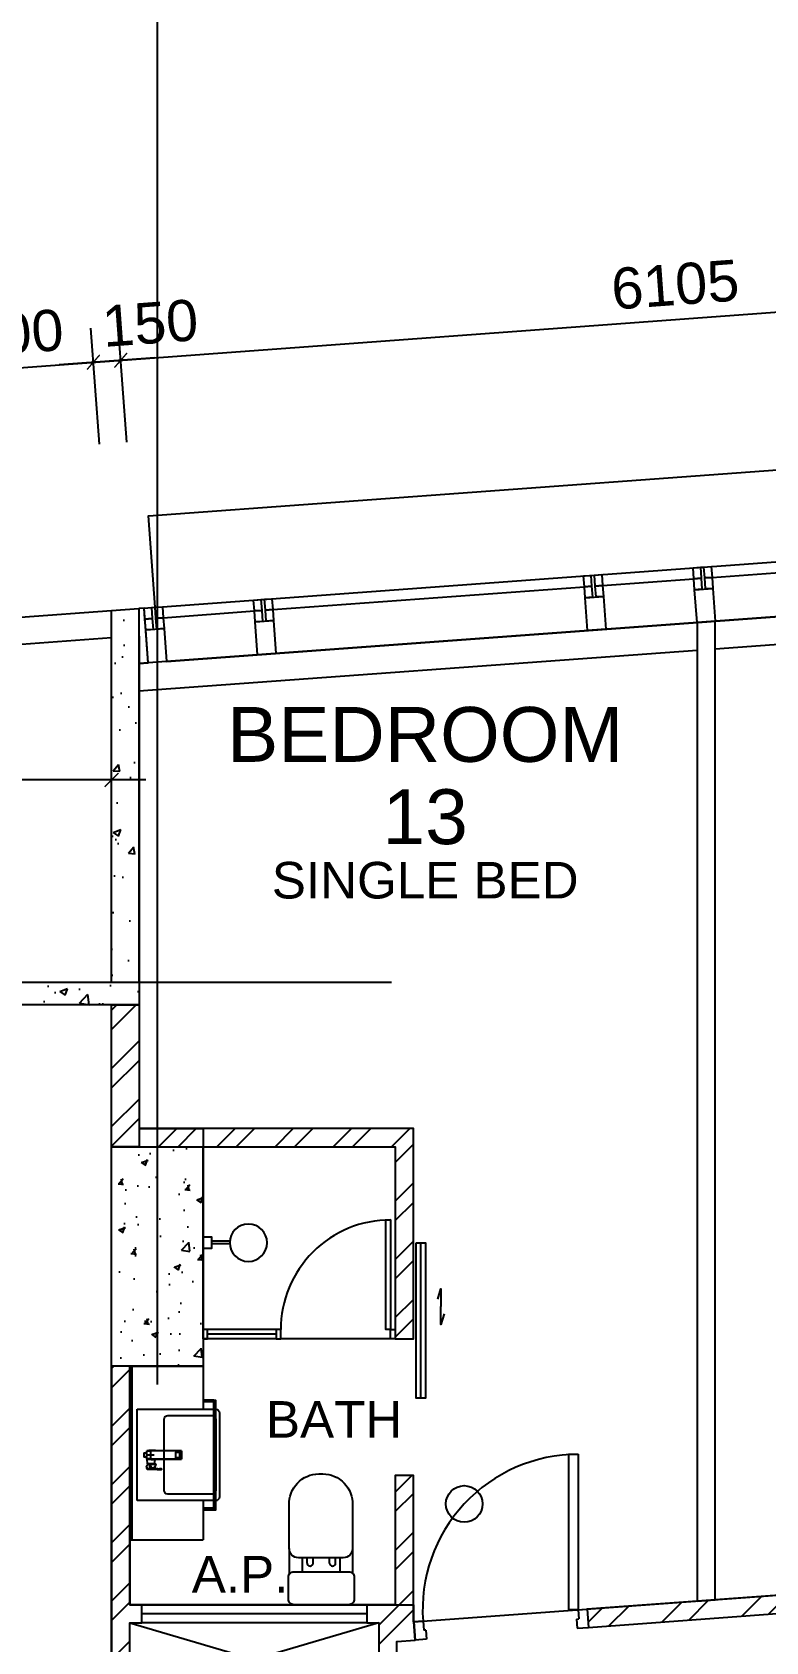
# Model space of a CAD drawing. Header units: millimetres. Extents: x -1214 to 72065, y 7230 to 56310.
# Drawn here: x 18316 to 22326, y 31843 to 40643 of the extents above; entities that cross this region are included whole.
import ezdxf
from ezdxf.enums import TextEntityAlignment as Align

# ---------------------------------------------------------------- set-up
doc = ezdxf.new("R2010")
doc.units = ezdxf.units.MM
doc.header["$MEASUREMENT"] = 0
doc.linetypes.add('CENTERX2', pattern=[101.6, 63.5, -12.7, 12.7, -12.7])
doc.layers.get('0').update_dxf_attribs({"color": 8})
doc.layers.get('Defpoints').update_dxf_attribs({"color": 8})
for name, color, linetype in [('Default', 8, 'Continuous'), ('Door', 8, 'Continuous'), ('Dry Wall', 8, 'Continuous'), ('FSD', 8, 'Continuous'), ('GBP A.P.', 8, 'Continuous'), ('GBP Dim', 8, 'Continuous'), ('GBP Text 200', 8, 'Continuous'), ('GBP Text GBP 250', 8, 'Continuous'), ('grid', 8, 'CENTERX2'), ('hatch', 8, 'Continuous'), ('Kerb', 8, 'Continuous'), ('LP-Furn built-in', 8, 'Continuous'), ('LP-Furn built-in 2', 8, 'Continuous'), ('LP-Sanitary', 8, 'Continuous'), ('PD', 8, 'Continuous'), ('PD DOOR', 8, 'Continuous'), ('TEXT Ref', 8, 'Continuous'), ('WALL-NEW', 8, 'Continuous'), ('WALL-STRUCTURE', 8, 'Continuous'), ('WINDOW', 8, 'Continuous'), ('WINDOW-MULLION', 8, 'Continuous'), ('zzz-room mix', 8, 'Continuous')]:
    doc.layers.add(name, color=color, linetype=linetype)
doc.layers.add('LP-Nonplot', color=8, linetype='Continuous', plot=False)
doc.styles.add('BH', font='arial.ttf')
doc.dimstyles.new('200 GBP', dxfattribs={"dimscale": 1.5, "dimtxt": 150, "dimasz": 50, "dimexe": 125, "dimexo": 50, "dimgap": 50, "dimtad": 1, "dimdec": 0, "dimzin": 0, "dimdsep": 46, "dimtxsty": 'BH', "dimblk": 'ARCHTICK', "dimcen": 0.09, "dimdle": 125, "dimclrd": 9, "dimclre": 9, "dimclrt": 1, "dimadec": 0, "dimazin": 0, "dimtfac": 1, "dimtdec": 0, "dimtix": 1, "dimtmove": 2, "dimatfit": 3, "dimldrblk": 'ARCHTICK', "dimfxl": 300, "dimfxlon": 1, "dimtolj": 1, "dimtzin": 0, "dimarcsym": 0})
pattern_1 = [(45, (323672.64, -85897.09), (-159.09903, 159.09903), []), (45, (323778.7, -85897.09), (-159.09903, 159.09903), [])]

# ---------------------------------------------------------------- blocks, each defined once
blk = doc.blocks.new('A$C65CE4B9A')
at = {"layer": 'grid', "ltscale": 200}
for p, q in [((-50000, 10500), (-50000, -20450)), ((-66500, 0), (0, 0))]:
    blk.add_line(p, q, dxfattribs=at)
blk = doc.blocks.new('DR1CR2')
at = {"layer": 'Door'}
for p, q in [((-50, 0), (-50, -50)), ((-50, 0), (0, 0)), ((0, 0), (0, -75)), ((-62.5, -50), (-50, -50)), ((-62.5, -50), (-62.5, -100)), ((0, -75), (0, -100)), ((-62.5, -100), (0, -100))]:
    blk.add_line(p, q, dxfattribs=at)
blk = doc.blocks.new('pln_toilet')
for p, q in [((-170.1, -306.5), (-170.1, -171.6)), ((175.5, -306.5), (175.5, -165.2)), ((-78.2, -226.9), (-78.2, -256.5)), ((-45, -226.9), (-45, -256.5)), ((44.7, -226.9), (44.7, -256.5)), ((77.9, -226.9), (77.9, -256.5))]:
    blk.add_line(p, q)
for points in [[(180, -30), (180, -149.3, -0.414214), (150, -179.3), (-150, -179.3, -0.414214), (-180, -149.3), (-180, -30, -0.414214), (-150, 0), (150, 0, -0.414214)], [(175.5, -306.5), (175.5, -545.1, -0.424695), (14, -715.1), (-7.8, -715.1, -0.423698), (-170.1, -545.1), (-170.1, -306.5, -0.414214), (-120.1, -256.5), (125.5, -256.5, -0.414214)]]:
    blk.add_lwpolyline(points, format="xyb", close=True)
for points in [[(-101.9, -256.5), (-101.9, -179.3)], [(102.9, -179.3), (102.9, -256.5)]]:
    blk.add_lwpolyline(points)
for centre in [(-61.6, -226.9), (61.3, -226.9)]:
    blk.add_arc(centre, 16.6, 0, 180)
blk = doc.blocks.new('SEANNOT_GROUP2')
at = {"layer": 'Default'}
blk.add_line((81.5, 351.1), (81.5, 317.9), dxfattribs=at)
blk = doc.blocks.new('SEANNOT_GROUP3')
at = {"layer": 'Default'}
blk.add_line((99.8, 335.2), (63.8, 335.2), dxfattribs=at)
blk = doc.blocks.new('ghtfdgd')
at = {"layer": 'LP-Sanitary'}
for p, q in [((79214.2, -115039.6), (79218.2, -114994.6)), ((79215.7, -115019.1), (79215.7, -115005.6)), ((79215.7, -115005.6), (79217.2, -115005.6)), ((79220.2, -114994.6), (79217.1, -115027.9)), ((79220.2, -114994.6), (79218.2, -114994.6)), ((79218.9, -115183.4), (79220.2, -114994.6)), ((79261.1, -114994.6), (79220.2, -114994.6)), ((79230.7, -114993.6), (79230.7, -114979.6)), ((79231.2, -114979.1), (79250.2, -114979.1)), ((79250.2, -114994.1), (79231.2, -114994.1)), ((79238.9, -114994.1), (79238.9, -114994.6)), ((79242.4, -114994.6), (79242.4, -114994.1)), ((79250.7, -114979.6), (79250.7, -114993.6)), ((79263.2, -114994.6), (79261.1, -114994.6)), ((79261.1, -114994.6), (79262.4, -115183.4)), ((79264.2, -115027.9), (79261.1, -114994.6)), ((79263.2, -114994.6), (79288.7, -114996.6)), ((79263.2, -114994.6), (79267.1, -115039.6)), ((79288.7, -115037.7), (79288.7, -114996.6)), ((79290.7, -115009.4), (79290.7, -115000.9)), ((79290.7, -115009.6), (79290.7, -115009.4)), ((79290.7, -115010.3), (79290.7, -115009.6)), ((79290.7, -115044.4), (79290.7, -115010.3)), ((79290.9, -115010.4), (79310.4, -115018.6)), ((79290.9, -115010.4), (79290.9, -115044.5)), ((79310.7, -115017.8), (79291, -115009.5)), ((79291, -115009.5), (79291, -115009.5)), ((79291, -115009.5), (79291, -115009.5)), ((79310.4, -115018.6), (79310.5, -115018.7)), ((79310.5, -115018.7), (79310.5, -115027.4)), ((79310.7, -115017.8), (79314.8, -115009.2)), ((79315.2, -115010.7), (79313.6, -115020.4)), ((79315.2, -115010.7), (79317.3, -115050.4)), ((79318, -115050.2), (79316, -115010.5)), ((79317.3, -115002.9), (79318.9, -114997.5)), ((79319.4, -115044.7), (79317.3, -115002.9)), ((79318.7, -114997.4), (79318.9, -114997.5)), ((79319.3, -114997.6), (79318.9, -114997.4)), ((79318.9, -114997.5), (79319.4, -114997.7)), ((79319.4, -114997.7), (79319.4, -115044.7)), ((79319.8, -115045.3), (79319.8, -114998.3)), ((79217.1, -115027.9), (79214.2, -115039.6)), ((79217.1, -115039.6), (79214.2, -115039.6)), ((79217.5, -115184.4), (79217.1, -115027.9)), ((79264.2, -115027.9), (79263.8, -115184.4)), ((79264.2, -115027.9), (79267.1, -115039.6)), ((79267.1, -115039.6), (79264.2, -115039.6)), ((79288.7, -115037.7), (79267.1, -115039.6)), ((79290.7, -115044.7), (79290.7, -115044.4)), ((79290.9, -115044.5), (79310.4, -115036.3)), ((79291, -115044.9), (79310.7, -115036.6)), ((79310.4, -115036.3), (79310.5, -115036.2)), ((79310.5, -115036.2), (79310.5, -115027.4)), ((79313.5, -115028.9), (79313.5, -115020.8)), ((79313.5, -115020.8), (79317.3, -115050.9)), ((79313.5, -115028.9), (79313.5, -115036.9)), ((79313.5, -115036.9), (79317.3, -115075.5)), ((79313.5, -115037), (79317.3, -115075.5)), ((79313.6, -115020.5), (79313.6, -115020.4)), ((79317.3, -115050.5), (79313.6, -115020.5)), ((79317.3, -115050.4), (79317.3, -115050.5)), ((79317.3, -115051.4), (79317.3, -115063.3)), ((79317.3, -115075.1), (79317.3, -115063.3)), ((79317.7, -115051.6), (79318.9, -115052.3)), ((79317.7, -115063.5), (79317.7, -115051.6)), ((79317.7, -115063.5), (79317.7, -115075.4)), ((79317.7, -115075.4), (79318.9, -115074.8)), ((79319.4, -115051), (79318, -115050.2)), ((79318, -115076), (79319.3, -115075.3)), ((79318.9, -115074.8), (79318.9, -115052.3)), ((79319.4, -115044.7), (79319.4, -115051)), ((79319.8, -115051.6), (79319.8, -115045.3)), ((79319.8, -115051.9), (79319.8, -115051.6)), ((79319.8, -115051.9), (79319.8, -115074.4)), ((79319.8, -115074.4), (79319.8, -115074.6)), ((79218.9, -115183.4), (79217.5, -115184.4)), ((79217.5, -115184.4), (79263.8, -115184.4)), ((79262.4, -115183.4), (79218.9, -115183.4)), ((79225, -115154.8), (79225, -115173.1)), ((79255.3, -115153.8), (79226, -115153.8)), ((79255.3, -115154), (79226, -115154)), ((79226, -115174.1), (79255.3, -115174.1)), ((79256.3, -115173.1), (79256.3, -115154.8)), ((79262.4, -115183.4), (79263.8, -115184.4))]:
    blk.add_line(p, q, dxfattribs=at)
for centre, radius, start, end in [((79240.7, -115019.1), 25, 180, 185.74251), ((79231.2, -114979.6), 0.5, 90, 180), ((79231.2, -114993.6), 0.5, 180, 270), ((79250.2, -114979.6), 0.5, 0, 90), ((79250.2, -114993.6), 0.5, 270, 0), ((79280.3, -115017.1), 20, 56.8024, 65.16541), ((79290.9, -115000.9), 0.2, 127.85265, 180), ((79511, -115282.7), 357.7, 125.84981, 127.98251), ((79530.3, -115308.3), 389.7, 125.92638, 127.88363), ((79234, -109870), 5139.5, 270.63577, 270.89969), ((79227.2, -108854.2), 6155.7, 270.59451, 270.81562), ((79288.3, -115009.7), 2.67, 3.1953, 9.33669), ((79301.7, -114992.9), 0.28, 69.68638, 135.20106), ((79319.7, -114996.5), 23.1, 247.12521, 247.49949), ((79314, -115009.4), 0.822, 12.82151, 37.37855), ((79314.7, -115011.5), 2.53, 77.49723, 90.78809), ((79315.1, -115009.5), 0.509, 38.0096, 78.40522), ((84763.2, -116562.2), 5664.7, 164.02206, 164.08854), ((79313.8, -115010.5), 2.18, 358.67427, 36.2852), ((79318.5, -114997.9), 0.689, 55.95421, 80.13248), ((79319, -114998.3), 0.8, 0.00654, 61.47672), ((79280.3, -115017.1), 20, 294.83459, 301.61275), ((79290.9, -115044.7), 0.2, 180.01397, 293.04704), ((79339.3, -115104.4), 73.6, 112.75714, 112.87481), ((79312.3, -115020.9), 1.23, 6.09456, 11.51592), ((79308.7, -115037.4), 4.84, 5.24499, 7.19277), ((79310.7, -115037.3), 2.83, 5.64545, 8.81471), ((79317.8, -115050.7), 0.54, 62.22165, 149.68726), ((79305.3, -115051.3), 11.9, 359.62289, 2.1624), ((79313.2, -115075.2), 4.12, 356.11976, 1.38136), ((79317.8, -115075.5), 0.494, 177.69922, 295.85307), ((79318.6, -115075.3), 0.938, 181.08912, 220.22046), ((79315.7, -115050), 2.38, 342.31294, 353.97204), ((79317.3, -115050.2), 0.738, 359.2113, 2.9985), ((79319, -115074.6), 0.786, 294.19625, 0.49169), ((79319.1, -115051.6), 0.688, 1.5121, 63.73401)]:
    blk.add_arc(centre, radius, start, end, dxfattribs=at)
for centre, major_axis, ratio, start_param, end_param in [((79290.9, -115000.9), (0.2, 0), 0.870233, 1.308042, 3.141593), ((79290.9, -115009.4), (0.2, 0), 0.870251, 1.333095, 3.141593), ((79290.9, -115010.3), (0.2, 0), 0.5, 3.141593, 4.712389), ((79290.9, -115000.9), (0.123, -0.158), 0.834595, 2.099205, 3.141593), ((79290.9, -115000.9), (0.123, -0.158), 0.834595, 3.141593, 3.165459), ((79290.9, -115010), (0.077, 0.836), 0.04975, 4.217846, 5.325586), ((79301.6, -114992.9), (0.117, -0.162), 0.844851, 2.109561, 3.167674), ((79310.4, -115018.2), (-0.311, -0.737), 0.21898, 1.092037, 2.210933), ((79310.5, -115018.3), (-0.309, -0.738), 0.217421, 1.09135, 2.210755), ((79315.1, -115009.6), (0.173, 0.708), 0.018166, 0.444134, 0.918054), ((79315.3, -115009.6), (0.412, 0.321), 0.549065, 0.513637, 1.195391), ((79315.7, -115010.9), (-0.499, -0.026), 0.868619, 4.118709, 5.82428), ((79316.8, -115003.6), (0.961, -0.275), 0.902908, 1.271288, 1.565184), ((79318.4, -114998), (-0.211, -0.772), 0.117484, 2.694436, 3.141054), ((79318.5, -114998.1), (-0.382, -0.703), 0.237912, 2.705017, 3.14394), ((79319, -114998.3), (-0.382, -0.703), 0.237912, 2.705017, 3.141091), ((79319, -114998.3), (-0.8, 0), 0.876594, 3.141494, 4.164132), ((79290.9, -115044.4), (0.2, 0), 0.5, 3.141593, 4.712389), ((79290.9, -115044.1), (-0.077, 0.836), 0.04975, 2.065339, 3.17308), ((79310.4, -115035.9), (-0.311, 0.737), 0.21898, 2.049556, 3.141593), ((79310.5, -115035.8), (-0.309, 0.738), 0.217421, 2.050243, 3.169648), ((79310.4, -115035.9), (-0.311, 0.737), 0.21898, 3.141593, 3.168451), ((79314.3, -115020.6), (-0.782, -0.167), 0.921627, 5.682069, 6.099643), ((79314.3, -115020.8), (-0.794, -0.099), 0.898005, 5.760928, 6.175764), ((79314.3, -115036.7), (0.793, 0.106), 0.789486, 3.026004, 3.133916), ((79314.3, -115036.9), (0.796, 0.077), 0.827125, 3.057559, 3.141593), ((79317.8, -115050.6), (-0.5, -0.016), 0.857677, 4.139605, 5.842177), ((79317.8, -115050.9), (-0.5, -0.02), 0.273668, 4.356492, 6.23412), ((79317.8, -115063.3), (-0.5, 0), 0.5, 0.054498, 1.448623), ((79317.8, -115075.5), (-0.494, 0.079), 0.969108, 0.192451, 2.070079), ((79319, -115045.3), (-0.8, 0), 0.876594, 3.141494, 4.164132), ((79226, -115154.8), (-1, 0), 0.992546, 4.712389, 6.283185), ((79226, -115154.9), (1, 0), 0.890286, 1.570796, 3.141593), ((79226, -115173.1), (1, 0), 0.992546, 3.141593, 4.712389), ((79255.3, -115154.8), (-1, 0), 0.992546, 3.141593, 4.712389), ((79255.3, -115154.9), (1, 0), 0.890286, 0, 1.570796), ((79255.3, -115173.1), (1, 0), 0.992546, 4.712389, 6.283185)]:
    blk.add_ellipse(centre, major_axis=major_axis, ratio=ratio, start_param=start_param, end_param=end_param, dxfattribs=at)
for points, knots in [([(79291, -115009.5), (79291, -115009.5), (79290.9, -115009.5), (79290.8, -115009.6), (79290.7, -115009.6), (79290.7, -115009.6)], [0, 0, 0, 0, 0.5, 0.5, 1, 1, 1, 1]), ([(79291, -115000.7), (79291, -115000.8), (79291, -115000.8), (79291, -115000.9), (79291, -115001.2), (79291, -115001.4), (79291, -115001.7), (79291, -115002.7), (79291, -115003.8), (79291, -115004.8), (79291, -115006.3), (79291, -115007.8), (79291, -115009.2)], [0, 0, 0, 0, 0.02306, 0.02306, 0.02306, 0.115301, 0.115301, 0.115301, 0.484264, 0.484264, 0.484264, 1, 1, 1, 1]), ([(79301.6, -114992.7), (79301.9, -114992.8), (79302.2, -114992.9), (79302.5, -114993), (79305, -114993.6), (79307.5, -114994.3), (79310.1, -114995), (79312.9, -114995.8), (79315.8, -114996.6), (79318.7, -114997.4)], [0, 0, 0, 0, 0.051688, 0.051688, 0.051688, 0.494848, 0.494848, 0.494848, 1, 1, 1, 1]), ([(79310.5, -115018.7), (79310.9, -115018.8), (79311.2, -115019), (79311.9, -115019.4), (79312.2, -115019.7), (79312.8, -115020.1), (79313, -115020.3), (79313.4, -115020.5), (79313.5, -115020.5), (79313.5, -115020.7)], [0, 0, 0, 0, 0.25, 0.25, 0.5, 0.5, 0.75, 0.75, 1, 1, 1, 1]), ([(79313.6, -115020.4), (79313.5, -115020.2), (79313.5, -115020), (79313.3, -115019.6), (79313.2, -115019.3), (79312.7, -115018.8), (79312.3, -115018.6), (79311.6, -115018.2), (79311.2, -115018), (79310.8, -115017.9)], [0, 0, 0, 0, 0.25, 0.25, 0.5, 0.5, 0.75, 0.75, 1, 1, 1, 1]), ([(79314.8, -115009.2), (79314.8, -115009.2), (79314.9, -115009.2), (79314.9, -115009.2), (79315, -115009.2), (79315, -115009.2), (79315.1, -115009.2), (79315.2, -115009.2)], [0, 0, 0, 0, 0.25, 0.25, 0.5, 0.5, 1, 1, 1, 1]), ([(79317.1, -115002.7), (79317, -115003), (79316.9, -115003.3), (79316.8, -115003.6), (79316.5, -115004.7), (79316.2, -115005.8), (79315.9, -115006.9), (79315.7, -115007.6), (79315.4, -115008.3), (79315.2, -115009)], [0, 0, 0, 0, 0.131954, 0.131954, 0.131954, 0.659772, 0.659772, 0.659772, 1, 1, 1, 1]), ([(79315.2, -115009.2), (79315.2, -115009.2), (79315.2, -115009.2), (79315.2, -115009.2), (79315.2, -115009.2), (79315.2, -115009.2)], [0, 0, 0, 0, 0.5, 0.5, 1, 1, 1, 1]), ([(79315.2, -115009.2), (79315.3, -115009.3), (79315.3, -115009.4), (79315.3, -115009.5), (79315.3, -115009.6), (79315.3, -115009.8), (79315.3, -115009.8), (79315.3, -115009.9), (79315.3, -115010), (79315.2, -115010.2), (79315.2, -115010.3), (79315.2, -115010.5), (79315.2, -115010.6), (79315.2, -115010.7)], [0, 0, 0, 0, 0.125, 0.125, 0.25, 0.25, 0.375, 0.375, 0.5, 0.5, 0.75, 0.75, 1, 1, 1, 1]), ([(79318.7, -114997.4), (79318.6, -114997.5), (79318.6, -114997.7), (79318.5, -114997.9), (79318.2, -114999), (79317.9, -115000.1), (79317.5, -115001.2), (79317.4, -115001.7), (79317.2, -115002.2), (79317.1, -115002.7)], [0, 0, 0, 0, 0.095324, 0.095324, 0.095324, 0.707603, 0.707603, 0.707603, 1, 1, 1, 1]), ([(79310.5, -115036.2), (79310.9, -115036.1), (79311.2, -115035.9), (79311.9, -115035.6), (79312.2, -115035.5), (79312.8, -115035.6), (79313, -115035.7), (79313.4, -115036.2), (79313.5, -115036.5), (79313.5, -115036.8)], [0, 0, 0, 0, 0.25, 0.25, 0.5, 0.5, 0.75, 0.75, 1, 1, 1, 1]), ([(79310.8, -115036.5), (79311, -115036.5), (79311.3, -115036.3), (79311.8, -115036.2), (79312.2, -115036.1), (79312.5, -115036), (79312.8, -115036), (79313, -115036), (79313.1, -115036.1), (79313.2, -115036.2), (79313.4, -115036.3), (79313.5, -115036.6), (79313.5, -115036.7), (79313.5, -115036.8)], [0, 0, 0, 0, 0.124812, 0.2213171, 0.3092796, 0.3899271, 0.4711589, 0.5451559, 0.6166529, 0.6889172, 0.7974179, 0.8896188, 0.9816515, 0.9816515, 0.9816515, 0.9816515]), ([(79317.3, -115050.5), (79317.3, -115050.5), (79317.3, -115050.5), (79317.3, -115050.6), (79317.3, -115050.6), (79317.3, -115050.7), (79317.3, -115050.8), (79317.3, -115050.9)], [0, 0, 0, 0, 0.25, 0.25, 0.5, 0.5, 1, 1, 1, 1]), ([(79317.3, -115051.4), (79317.3, -115051.5), (79317.3, -115051.5), (79317.5, -115051.6), (79317.6, -115051.6), (79317.7, -115051.6)], [0, 0, 0, 0, 0.5, 0.5, 1, 1, 1, 1]), ([(79317.3, -115075.1), (79317.3, -115075.2), (79317.3, -115075.2), (79317.5, -115075.3), (79317.6, -115075.3), (79317.7, -115075.4)], [0, 0, 0, 0, 0.5, 0.5, 1, 1, 1, 1]), ([(79317.7, -115051.6), (79317.7, -115051.6), (79317.7, -115051.5), (79317.8, -115051.4), (79317.8, -115051.3), (79317.8, -115051.1), (79317.8, -115051), (79317.9, -115050.9), (79317.9, -115050.8), (79317.9, -115050.7)], [0, 0, 0, 0, 0.25, 0.25, 0.5, 0.5, 0.75, 0.75, 1, 1, 1, 1]), ([(79319.4, -115051), (79319.4, -115051), (79319.4, -115051), (79319.4, -115051), (79319.4, -115051), (79319.4, -115051), (79319.4, -115051), (79319.4, -115051.1), (79319.4, -115051.1), (79319.4, -115051.2), (79319.4, -115051.2), (79319.3, -115051.3), (79319.3, -115051.3), (79319.3, -115051.4), (79319.3, -115051.5), (79319.2, -115051.6), (79319.2, -115051.6), (79319.1, -115051.7), (79319.1, -115051.8), (79319, -115051.9), (79319, -115052), (79318.9, -115052.1), (79318.9, -115052.1), (79318.9, -115052.2), (79318.9, -115052.3), (79318.9, -115052.3), (79318.9, -115052.3), (79318.9, -115052.3), (79318.9, -115052.3), (79318.9, -115052.3), (79318.9, -115052.3)], [0, 0, 0, 0, 0.000034, 0.000034, 0.000034, 0.03445, 0.03445, 0.03445, 0.175251, 0.175251, 0.175251, 0.317196, 0.317196, 0.317196, 0.479622, 0.479622, 0.479622, 0.662074, 0.662074, 0.662074, 0.829132, 0.829132, 0.829132, 0.958486, 0.958486, 0.958486, 0.999966, 0.999966, 0.999966, 1, 1, 1, 1]), ([(79319.8, -115051.9), (79319.8, -115052), (79319.7, -115052), (79319.7, -115052.1), (79319.6, -115052.2), (79319.4, -115052.3), (79319.3, -115052.3), (79319.1, -115052.3), (79319, -115052.3), (79318.9, -115052.3)], [0, 0, 0, 0, 0.25, 0.25, 0.5, 0.5, 0.75, 0.75, 1, 1, 1, 1]), ([(79319.8, -115074.4), (79319.8, -115074.5), (79319.7, -115074.5), (79319.7, -115074.6), (79319.6, -115074.7), (79319.4, -115074.8), (79319.3, -115074.8), (79319.1, -115074.8), (79319, -115074.8), (79318.9, -115074.8)], [0, 0, 0, 0, 0.25, 0.25, 0.5, 0.5, 0.75, 0.75, 1, 1, 1, 1]), ([(79319.3, -115075.3), (79319.3, -115075.3), (79319.3, -115075.3), (79319.2, -115075.3), (79319.2, -115075.3), (79319.1, -115075.3), (79319.1, -115075.2), (79319, -115075.2), (79319, -115075.1), (79318.9, -115075.1), (79318.9, -115075), (79318.9, -115074.9), (79318.9, -115074.9), (79318.9, -115074.9), (79318.9, -115074.8), (79318.9, -115074.8), (79318.9, -115074.8), (79318.9, -115074.8), (79318.9, -115074.8)], [0.3296223, 0.3296223, 0.3296223, 0.3296223, 0.4796217, 0.4796217, 0.4796217, 0.6620737, 0.6620737, 0.6620737, 0.829132, 0.829132, 0.829132, 0.9584856, 0.9584856, 0.9584856, 0.9999655, 0.9999655, 0.9999655, 1, 1, 1, 1])]:
    blk.add_open_spline(points, degree=3, knots=knots, dxfattribs=at)
for points, degree in [([(79301.8, -114992.7), (79301.7, -114992.6), (79301.7, -114992.7), (79301.6, -114992.7)], 3), ([(79318.6, -114997.3), (79316.3, -114996.6), (79310.7, -114995.1), (79301.8, -114992.7)], 3), ([(79313.5, -115028.9), (79313.5, -115028.4), (79313.4, -115028), (79312.3, -115027.4), (79311.4, -115027.4), (79310.5, -115027.4)], 5), ([(79317.9, -115075.9), (79317.9, -115076), (79318, -115076), (79318, -115075.9)], 3)]:
    blk.add_open_spline(points, degree=degree, dxfattribs=at)
at = {"layer": 'LP-Nonplot'}
for name in ['SEANNOT_GROUP3', 'SEANNOT_GROUP2']:
    blk.add_blockref(name, (79159.1, -115352.3), dxfattribs=at)
blk = doc.blocks.new('SINK')
at = {"layer": 'LP-Sanitary'}
blk.add_line((-74936.8, -44774), (-75436.8, -44774), dxfattribs=at)
blk.add_lwpolyline([(-75436.8, -44774), (-75436.8, -45203.2, 0.414214), (-75416.8, -45223.2), (-74956.8, -45223.2, 0.414214), (-74936.8, -45203.2), (-74936.8, -44774)], format="xyb", dxfattribs=at)
blk.add_lwpolyline([(-75401.8, -44941.1), (-75401.8, -45183.3, 0.414117), (-75381.8, -45203.2), (-74991.8, -45203.2, 0.41431), (-74971.8, -45183.2), (-74971.8, -44941.1, 0.414117), (-74991.8, -44921.1), (-75381.8, -44921.1, 0.41431)], format="xyb", close=True, dxfattribs=at)
at = {"layer": 'LP-Furn built-in'}
blk.add_blockref('ghtfdgd', (-154427.4, 70168.1), dxfattribs=at)
blk = doc.blocks.new('pln_sink 1100x380')
at = {"ltscale": 1000}
for p, q in [((0, 0), (400, 0)), ((400, 0), (400, -235)), ((459.9, -184.9), (400, -184.9)), ((459.9, -194.9), (400, -194.9)), ((400, -735), (400, -950)), ((459.9, -776.6), (400, -776.6)), ((459.9, -786.6), (400, -786.6)), ((0, -950), (400, -950))]:
    blk.add_line(p, q, dxfattribs=at)
for points in [[(10, -950), (10, 0), (0, 0), (0, -950), (10, -950)], [(10, 0), (10, -950), (0, -950), (0, 0), (10, 0)]]:
    blk.add_lwpolyline(points, dxfattribs=at)
at = {"ltscale": 200}
blk.add_lwpolyline([(459.9, -184.9), (468.4, -184.9), (468.4, -786.6), (459.9, -786.6)], close=True, dxfattribs=at)
at = {"layer": 'LP-Furn built-in', "extrusion": (0, 0, -1), "zscale": -1, "rotation": 270}
blk.add_blockref('SINK', (44734, -75671.8), dxfattribs=at)
blk = doc.blocks.new('pln_shower head')
at = {"ltscale": 100}
for points in [[(101, 9.1), (200, 9.1)], [(101, -5.9), (200, -5.9)]]:
    blk.add_lwpolyline(points, dxfattribs=at)
at = {"ltscale": 0.5}
blk.add_lwpolyline([(248, 30.1), (248, -29.9), (200, -29.9), (200, 30.1)], close=True, dxfattribs=at)
at = {"ltscale": 100}
blk.add_circle((0, 0), 101.9, dxfattribs=at)
blk = doc.blocks.new('_ArchTick')
at = {"color": 0, "const_width": 0.1}
blk.add_lwpolyline([(0.5, 0.5), (-0.5, -0.5)], dxfattribs=at)
blk = doc.blocks.new('*D29')
at = {"layer": 'Defpoints', "color": 0, "transparency": 16777216}
for p in [(18650.5, 38839), (17752.7, 37408.8), (18750, 37481.9)]:
    blk.add_point(p, dxfattribs=at)
at = {"layer": 'GBP Dim', "color": 9, "lineweight": -2, "transparency": 16777216}
for p, q in [((18683.4, 38390.2), (18636.8, 39026)), ((17686.1, 38317.1), (17639.5, 38952.9)), ((17466.2, 38752.2), (18837.5, 38852.7))]:
    blk.add_line(p, q, dxfattribs=at)
at = {"layer": 'GBP Dim', "color": 9, "lineweight": -2, "transparency": 16777216, "xscale": 75, "yscale": 75, "zscale": 75}
for p, rotation in [((17653.2, 38765.9), 184.1941827832265), ((18650.5, 38839), 4.194182783226491)]:
    blk.add_blockref('_ArchTick', p, dxfattribs=dict(at, rotation=rotation))
at = {"layer": 'GBP Dim', "transparency": 16777216, "insert": (18137.9, 38991.8), "char_height": 225, "attachment_point": 5, "rotation": 4.19418, "style": 'BH'}
blk.add_mtext('\\A1;1000', dxfattribs=at)
blk = doc.blocks.new('*D30')
at = {"layer": 'Defpoints', "color": 0, "transparency": 16777216}
for p in [(24888.7, 39296.5), (24962.6, 38288.4), (18899.9, 37492.9)]:
    blk.add_point(p, dxfattribs=at)
at = {"layer": 'GBP Dim', "color": 9, "lineweight": -2, "transparency": 16777216}
for p, q in [((24921.6, 38847.7), (24874.9, 39483.5)), ((18613.4, 38836.3), (25075.6, 39310.2)), ((18833.3, 38401.2), (18786.7, 39037))]:
    blk.add_line(p, q, dxfattribs=at)
at = {"layer": 'GBP Dim', "color": 9, "lineweight": -2, "transparency": 16777216, "xscale": 75, "yscale": 75, "zscale": 75}
for p, rotation in [((24888.7, 39296.5), 4.194182783226491), ((18800.4, 38850), 184.1941827832265)]:
    blk.add_blockref('_ArchTick', p, dxfattribs=dict(at, rotation=rotation))
at = {"layer": 'GBP Dim', "transparency": 16777216, "insert": (21830.6, 39262.6), "char_height": 225, "attachment_point": 5, "rotation": 4.19418, "style": 'BH'}
blk.add_mtext('\\A1;6105', dxfattribs=at)
blk = doc.blocks.new('*D88')
at = {"layer": 'Defpoints', "color": 0, "transparency": 16777216}
for p in [(14825, 36555.4), (14825, 35600.9), (18750, 35625.9)]:
    blk.add_point(p, dxfattribs=at)
at = {"layer": 'GBP Dim', "color": 9, "lineweight": -2, "transparency": 16777216}
for p, q in [((14825, 36105.4), (14825, 36742.9)), ((18750, 36105.4), (18750, 36742.9)), ((18937.5, 36555.4), (14637.5, 36555.4))]:
    blk.add_line(p, q, dxfattribs=at)
at = {"layer": 'GBP Dim', "color": 9, "lineweight": -2, "transparency": 16777216, "xscale": 75, "yscale": 75, "zscale": 75, "rotation": 180}
blk.add_blockref('_ArchTick', (14825, 36555.4), dxfattribs=at)
at = {"layer": 'GBP Dim', "color": 9, "lineweight": -2, "transparency": 16777216, "xscale": 75, "yscale": 75, "zscale": 75}
blk.add_blockref('_ArchTick', (18750, 36555.4), dxfattribs=at)
at = {"layer": 'GBP Dim', "transparency": 16777216, "insert": (16787.5, 36745.4), "char_height": 225, "attachment_point": 5, "style": 'BH'}
blk.add_mtext('\\A1;3925', dxfattribs=at)
blk = doc.blocks.new('*D200')
at = {"layer": 'Defpoints', "color": 0, "transparency": 16777216}
for p in [(22000, 42791.4), (22000, 37922), (18825.4, 34551)]:
    blk.add_point(p, dxfattribs=at)
at = {"layer": 'GBP Dim', "color": 9, "lineweight": -2, "transparency": 16777216}
for p, q in [((18825.4, 42341.4), (18825.4, 42978.9)), ((22000, 42341.4), (22000, 42978.9)), ((18637.9, 42791.4), (22187.5, 42791.4))]:
    blk.add_line(p, q, dxfattribs=at)
at = {"layer": 'GBP Dim', "color": 9, "lineweight": -2, "transparency": 16777216, "xscale": 75, "yscale": 75, "zscale": 75, "rotation": 180}
blk.add_blockref('_ArchTick', (18825.4, 42791.4), dxfattribs=at)
at = {"layer": 'GBP Dim', "color": 9, "lineweight": -2, "transparency": 16777216, "xscale": 75, "yscale": 75, "zscale": 75}
blk.add_blockref('_ArchTick', (22000, 42791.4), dxfattribs=at)
at = {"layer": 'GBP Dim', "transparency": 16777216, "insert": (20412.7, 42981.4), "char_height": 225, "attachment_point": 5, "style": 'BH'}
blk.add_mtext('\\A1;3175', dxfattribs=at)
blk = doc.blocks.new('*D201')
at = {"layer": 'Defpoints', "color": 0, "transparency": 16777216}
for p in [(25000, 42791.4), (22000, 37922), (25000, 37640.3)]:
    blk.add_point(p, dxfattribs=at)
at = {"layer": 'GBP Dim', "color": 9, "lineweight": -2, "transparency": 16777216}
for p, q in [((22000, 42341.4), (22000, 42978.9)), ((25000, 42341.4), (25000, 42978.9)), ((21812.5, 42791.4), (25187.5, 42791.4))]:
    blk.add_line(p, q, dxfattribs=at)
at = {"layer": 'GBP Dim', "color": 9, "lineweight": -2, "transparency": 16777216, "xscale": 75, "yscale": 75, "zscale": 75, "rotation": 180}
blk.add_blockref('_ArchTick', (22000, 42791.4), dxfattribs=at)
at = {"layer": 'GBP Dim', "color": 9, "lineweight": -2, "transparency": 16777216, "xscale": 75, "yscale": 75, "zscale": 75}
blk.add_blockref('_ArchTick', (25000, 42791.4), dxfattribs=at)
at = {"layer": 'GBP Dim', "transparency": 16777216, "insert": (23500, 42981.4), "char_height": 225, "attachment_point": 5, "style": 'BH'}
blk.add_mtext('\\A1;3000', dxfattribs=at)
blk = doc.blocks.new('*D214')
at = {"layer": 'Defpoints', "color": 0, "transparency": 16777216}
for p in [(18825.4, 42791.4), (14750, 35250.9), (18825.4, 35250.9)]:
    blk.add_point(p, dxfattribs=at)
at = {"layer": 'GBP Dim', "color": 9, "lineweight": -2, "transparency": 16777216}
for p, q in [((14750, 42341.4), (14750, 42978.9)), ((18825.4, 42341.4), (18825.4, 42978.9)), ((14562.5, 42791.4), (19012.9, 42791.4))]:
    blk.add_line(p, q, dxfattribs=at)
at = {"layer": 'GBP Dim', "color": 9, "lineweight": -2, "transparency": 16777216, "xscale": 75, "yscale": 75, "zscale": 75, "rotation": 180}
blk.add_blockref('_ArchTick', (14750, 42791.4), dxfattribs=at)
at = {"layer": 'GBP Dim', "color": 9, "lineweight": -2, "transparency": 16777216, "xscale": 75, "yscale": 75, "zscale": 75}
blk.add_blockref('_ArchTick', (18825.4, 42791.4), dxfattribs=at)
at = {"layer": 'GBP Dim', "transparency": 16777216, "insert": (16787.7, 42981.3), "char_height": 225, "attachment_point": 5, "style": 'BH'}
blk.add_mtext('\\A1;4075', dxfattribs=at)
blk = doc.blocks.new('CURTAIN WALL')
at = {"layer": 'WINDOW-MULLION', "ltscale": 100}
blk.add_line((-10, 300), (10, 300), dxfattribs=at)
for points in [[(-50, 300), (-10, 300), (-10, 240), (-50, 240), (-50, 300)], [(10, 300), (50, 300), (50, 240), (10, 240), (10, 300)], [(-50, 240), (-10, 240), (-10, 180), (-50, 180), (-50, 240)], [(10, 240), (50, 240), (50, 180), (10, 180), (10, 240)]]:
    blk.add_lwpolyline(points, dxfattribs=at)
at = {"layer": 'WINDOW-MULLION'}
blk.add_lwpolyline([(-50, 180), (50, 180), (50, 0), (-50, 0)], close=True, dxfattribs=at)
blk = doc.blocks.new('*D294')
at = {"layer": 'Defpoints', "color": 0, "transparency": 16777216}
for p in [(18650.5, 38839), (18899.9, 37492.9), (18750, 37481.9)]:
    blk.add_point(p, dxfattribs=at)
at = {"layer": 'GBP Dim', "color": 9, "lineweight": -2, "transparency": 16777216}
for p, q in [((18683.4, 38390.2), (18636.8, 39026)), ((18833.3, 38401.2), (18786.7, 39037)), ((18987.4, 38863.7), (18463.5, 38825.3))]:
    blk.add_line(p, q, dxfattribs=at)
at = {"layer": 'GBP Dim', "color": 9, "lineweight": -2, "transparency": 16777216, "xscale": 75, "yscale": 75, "zscale": 75}
for p, rotation in [((18650.5, 38839), 184.1941827854824), ((18800.4, 38850), 4.194182785482395)]:
    blk.add_blockref('_ArchTick', p, dxfattribs=dict(at, rotation=rotation))
at = {"layer": 'GBP Dim', "transparency": 16777216, "insert": (18960.9, 39052.2), "char_height": 225, "attachment_point": 5, "rotation": 4.19418, "style": 'BH'}
blk.add_mtext('\\A1;150', dxfattribs=at)

msp = doc.modelspace()

# ---------------------------------------------------------------- hatches: boundary and pattern name
at = {"layer": 'hatch'}
h = msp.add_hatch(dxfattribs=at)
h.set_pattern_fill('AR-CONC', color=256, scale=60, style=0)
h.set_pattern_definition([(50, (-579051.98, 745630.23), (430.35611, -37.65128), [45, -495]), (355, (-579052, 745630.23), (-83.2508, 451.31528), [36, -396]), (100.4514, (-579016.1, 745627.1), (347.10563, 413.66373), [38.24411, -420.68527]), (46.1842, (-579052, 745750.23), (640.34463, -99.3114), [67.5, -742.5]), (96.6356, (-578998.6, 745741.96), (560.79762, 584.47072), [57.36617, -631.0278]), (351.1842, (-579052, 745750.23), (560.79717, 584.47116), [54, -594]), (21, (-578991.98, 745720.23), (358.14423, -241.57133), [45, -495]), (326, (-578992, 745720.23), (145.9892, 435.09003), [36, -396]), (71.4514, (-578962.13, 745700.1), (504.13358, 193.5183), [38.24411, -420.68527]), (37.5, (-579051.98, 745630.23), (7.295913, 199.736312), [0, -391.2, 0, -402, 0, -397.5]), (7.5, (-579051.98, 745630.23), (157.84172, 236.647027), [0, -229.2, 0, -382.2, 0, -151.5]), (327.5, (-579185.78, 745630.23), (320.293462, -13.532923), [0, -150, 0, -468, 0, -621]), (317.5, (-579245.78, 745630.23), (349.9117, 60.06299), [0, -195, 0, -310.8, 0, -441])])
edge = h.paths.add_edge_path()
edge.add_line((18750, 37481.9), (18899.9, 37492.9))
edge.add_line((18899.9, 37492.9), (18899.9, 35450))
edge.add_line((18899.9, 35450), (18900, 35450))
edge.add_line((18900, 35450), (18900, 35325))
edge.add_line((18900, 35325), (17700, 35325))
edge.add_line((17700, 35325), (17700, 35450))
edge.add_line((17700, 35450), (18750, 35450))
edge.add_line((18750, 35450), (18750, 37481.9))
h = msp.add_hatch(dxfattribs=at)
h.set_pattern_fill('ANSI32', color=256, scale=600, style=0)
h.paths.add_polyline_path([(18750, 35325), (18900, 35325), (18900, 34550), (18750, 34550)])
h = msp.add_hatch(dxfattribs=at)
h.set_pattern_fill('ANSI32', color=256, scale=600, style=0)
h.set_pattern_definition(pattern_1)
edge = h.paths.add_edge_path()
edge.add_line((18900, 34550), (20300, 34550))
edge.add_line((20300, 34550), (20300, 33500))
edge.add_line((20300, 33500), (20400, 33500))
edge.add_line((20400, 33500), (20400, 34650))
edge.add_line((20400, 34650), (18900, 34650))
edge.add_line((18900, 34650), (18900, 34550))
h = msp.add_hatch(dxfattribs=at)
h.set_pattern_fill('AR-CONC', color=256, scale=2, style=0)
h.set_pattern_definition([(50, (-576161.28, 762350.3), (364.36934, -31.87817), [38.1, -419.1]), (355, (-576161.28, 762350.3), (-70.48565, 382.11329), [30.48, -335.28]), (100.451, (-576130.9, 762347.65), (293.885, 350.23338), [32.38, -356.18]), (46.1842, (-576161.3, 762451.9), (542.15808, -84.08466), [57.15, -628.65]), (96.6356, (-576116.1, 762444.9), (474.80847, 494.8511), [48.57, -534.27]), (351.184, (-576161.3, 762451.9), (474.8092, 494.85024), [45.72, -502.92]), (21, (-576110.48, 762426.5), (303.22976, -204.53104), [38.1, -419.1]), (326, (-576110.48, 762426.5), (123.60406, 368.37593), [30.48, -335.28]), (71.4514, (-576085.2, 762409.46), (426.83298, 163.84572), [32.38, -356.18]), (37.5, (-576161.28, 762350.3), (6.177207, 169.110078), [0, -331.216, 0, -340.36, 0, -336.55]), (7.5, (-576161.28, 762350.3), (133.639325, 200.36115), [0, -194.056, 0, -323.596, 0, -128.27]), (327.5, (-576274.56, 762350.3), (271.18119, -11.457488), [0, -127, 0, -396.24, 0, -525.78]), (317.5, (-576325.36, 762350.3), (296.25836, 50.85298), [0, -165.1, 0, -263.144, 0, -373.38])])
h.paths.add_polyline_path([(19250, 33350), (18750, 33350), (18750, 34550), (19250, 34550)])
h = msp.add_hatch(dxfattribs=at)
h.set_pattern_fill('ANSI32', color=256, scale=600, style=0)
h.set_pattern_definition(pattern_1)
h.paths.add_polyline_path([(20300, 32046.2), (20145.3, 32046.2), (20145.3, 31946.2), (20210, 31946.2), (20210, 31546.2), (18850, 31546.2), (18850, 31946.2), (18914.8, 31946.2), (18914.8, 32046.2), (18850, 32046.2), (18850, 33350), (18750, 33350), (18750, 31446.2), (20310, 31446.2), (20310, 31845.4), (20409.9, 31852.7), (20402.5, 31952.5), (20400, 31952.3), (20400, 32751.9), (20300, 32751.9)])
h = msp.add_hatch(dxfattribs=at)
h.set_pattern_fill('ANSI32', color=256, scale=30, style=0)
h.set_pattern_definition([(45, (2890.7, 16720.07), (-202.0558, 202.0558), []), (45, (3025.4, 16720.07), (-202.0558, 202.0558), [])])
h.paths.add_polyline_path([(22050, 32073.3), (21350, 32021.9), (21356.4, 31922.1), (22657.3, 32017.5), (22650, 32117.3), (22050, 32073.3)])

# ---------------------------------------------------------------- linework, layer by layer
at = {"layer": 'Door'}
msp.add_lwpolyline([(21300.1, 32868.3, 0.43582), (20452.4, 31956.1)], format="xyb", dxfattribs=at)
msp.add_lwpolyline([(21300.1, 32868.3), (21300.1, 32018.3), (21250.1, 32018.3), (21250.1, 32868.3), (21300.1, 32868.3)], dxfattribs=at)
at = {"layer": 'Dry Wall'}
msp.add_lwpolyline([(21950, 32065.9), (22050, 32073.3), (22050, 37423.1), (21950, 37415.7)], close=True, dxfattribs=at)
at = {"layer": 'FSD'}
msp.add_circle((20677.5, 32596.9), 100, dxfattribs=at)
at = {"layer": 'Kerb'}
for points in [[(22050, 37272.7), (24950, 37485.4)], [(18899.9, 37041.7), (21950, 37265.4)]]:
    msp.add_lwpolyline(points, dxfattribs=at)
at = {"layer": 'LP-Furn built-in 2'}
msp.add_lwpolyline([(20415.1, 34025), (20465.1, 34025), (20465.1, 33175), (20415.1, 33175)], close=True, dxfattribs=at)
for points in [[(20440.1, 33175), (20440.1, 34025)], [(20532.8, 33715.8), (20550, 33773.4), (20550, 33676.1)], [(20567.2, 33636.4), (20550, 33578.8), (20550, 33676.1)]]:
    msp.add_lwpolyline(points, dxfattribs=at)
at = {"layer": 'LP-Sanitary'}
for points in [[(19250, 33501.9), (19250, 34550), (20300, 34550), (20300, 33551.9)], [(19650, 33550), (19250, 33550), (19250, 33550)], [(19275, 33550), (19250, 33550), (19250, 33500), (19275, 33500), (19275, 33550)], [(19650, 33500), (19250, 33500), (19250, 33525)], [(19650, 33525), (19275, 33525)], [(19675, 33525), (19675, 33525)], [(20300.5, 33500), (19675, 33500)]]:
    msp.add_lwpolyline(points, dxfattribs=at)
msp.add_lwpolyline([(20275, 34150, 0.414214), (19675, 33550)], format="xyb", dxfattribs=at)
for points in [[(20250, 34150), (20275, 34150), (20275, 33550), (20250, 33550)], [(19675, 33550), (19650, 33550), (19650, 33500), (19675, 33500)], [(20275, 33550), (20300, 33550), (20300, 33500), (20275, 33500)]]:
    msp.add_lwpolyline(points, close=True, dxfattribs=at)
at = {"layer": 'PD'}
for points in [[(20145.3, 32046.2), (18914.8, 32046.2)], [(20145.3, 31946.2), (18914.8, 31946.2)]]:
    msp.add_lwpolyline(points, dxfattribs=at)
at = {"layer": 'PD', "ltscale": 20}
for points in [[(20210, 31946.2), (18850, 31546.2)], [(18850, 31946.2), (20210, 31546.2)]]:
    msp.add_lwpolyline(points, dxfattribs=at)
at = {"layer": 'PD DOOR'}
msp.add_lwpolyline([(20145.3, 31996.3), (18914.8, 31996.2)], dxfattribs=at)
at = {"layer": 'WALL-NEW'}
for points in [[(18750, 37481.9), (18899.9, 37492.9), (18899.9, 35450), (18900, 35450), (18900, 35325), (17700, 35325), (17700, 35450), (18750, 35450), (18750, 37481.9)], [(18750, 37331.5), (17763.7, 37259.2), (17752.7, 37408.8), (18750, 37481.9)], [(18900, 34550), (20300, 34550), (20300, 33500), (20400, 33500), (20400, 34650), (18900, 34650), (18900, 34550)], [(20300, 32046.2), (20145.3, 32046.2), (20145.3, 31946.2), (20210, 31946.2), (20210, 31546.2), (18850, 31546.2), (18850, 31946.2), (18914.8, 31946.2), (18914.8, 32046.2), (18850, 32046.2), (18850, 33350), (18750, 33350), (18750, 31446.2), (20310, 31446.2), (20310, 31845.4), (20409.9, 31852.7), (20402.5, 31952.5), (20400, 31952.3), (20400, 32751.9), (20300, 32751.9), (20300, 32046.2)]]:
    msp.add_lwpolyline(points, dxfattribs=at)
for points in [[(18750, 35325), (18900, 35325), (18900, 34550), (18750, 34550)], [(21950, 32065.9), (21350, 32021.9), (21356.4, 31922.1), (22657.3, 32017.5), (22650, 32117.3), (22050, 32073.3), (22050, 32073.3), (21950, 32065.9)]]:
    msp.add_lwpolyline(points, close=True, dxfattribs=at)
at = {"layer": 'WALL-STRUCTURE'}
msp.add_lwpolyline([(19250, 33350), (18750, 33350), (18750, 34550), (19250, 34550)], close=True, dxfattribs=at)
at = {"layer": 'WINDOW'}
for p, q in [((22032.3, 37662.4), (22531, 37699)), ((19630.7, 37486.3), (21334.2, 37611.2)), ((21433.9, 37618.5), (21932.6, 37655.1)), ((19032.3, 37442.4), (19531, 37479))]:
    msp.add_line(p, q, dxfattribs=at)
for points in [[(19027.9, 37502.3), (24988.2, 37939.3), (24951.6, 38438), (27931.5, 38656.5), (27968.1, 38157.8), (30988, 38379.3), (30951.5, 38878), (33931.5, 39096.4), (33968.1, 38597.8), (42988, 39259.3), (42951.5, 39757.9), (45931.5, 39976.4), (45968.1, 39477.7), (48931.5, 39695), (48968.1, 39196.4), (52027.9, 39420.7)], [(19049.9, 37203.1), (25153.6, 37650.7), (25117, 38149.3), (27809.8, 38346.8), (27846.4, 37848.1), (31153.6, 38090.6), (31117, 38589.3), (33809.8, 38786.7), (33846.4, 38288.1), (43153.6, 38970.6), (43117, 39469.3), (45809.8, 39666.7), (45846.4, 39168), (48813.2, 39385.5), (48849.8, 38886.9), (52049.9, 39121.6)], [(18988, 37499.3), (18951.4, 37998.8), (24931.5, 38436.5), (24968.1, 37937.9), (25131.7, 37949.9)]]:
    msp.add_lwpolyline(points, dxfattribs=at)
at = {"layer": 'WINDOW-MULLION'}
msp.add_lwpolyline([(18899.9, 37492.9), (18900.2, 37192.1), (18950.3, 37195.7), (18928.2, 37494.9), (18899.9, 37492.9)], dxfattribs=at)
at = {"layer": 'zzz-room mix'}
msp.add_lwpolyline([(33809.8, 38786.7), (31117, 38589.3), (31153.6, 38090.6), (27846.4, 37848.1), (27809.8, 38346.8), (25117, 38149.3), (25153.6, 37650.8), (18900.2, 37192.1), (18900.2, 34650), (19250, 34650), (19250, 33350), (18850, 33350), (18850, 32046.2), (20400, 32046.2), (20400, 31952.3), (24450, 32249.3), (24450, 32979.6), (25550, 32979.6), (25550, 32329.9), (30450, 32689.3), (30450, 33419.6), (31550, 33419.6), (31550, 32769.9), (33365, 32903.1)], dxfattribs=at)
msp.add_lwpolyline([(14825, 33350), (14825, 31521.2), (14800, 31521.2), (14800, 29300), (15100, 29300), (15100, 29400), (17475, 29400), (17475, 30496.2), (20210, 30496.2), (20210, 31446.2), (18750, 31446.2), (18750, 35325), (14825, 35325), (14825, 34350), (15200, 34350), (15200, 33350), (14825, 33350)], close=True, dxfattribs=at)

# ---------------------------------------------------------------- block references
at = {"layer": 'Door', "extrusion": (0, 0, -1), "zscale": -1, "rotation": 355.8058458772707}
msp.add_blockref('DR1CR2', (-20402.5, 31952.5), dxfattribs=at)
at = {"layer": 'Door', "rotation": 4.194154122729267}
msp.add_blockref('DR1CR2', (21350, 32021.9), dxfattribs=at)
at = {"layer": 'LP-Sanitary', "xscale": -1, "rotation": 359.9999084461166}
msp.add_blockref('pln_shower head', (19498, 34025), dxfattribs=at)
at = {"layer": 'LP-Sanitary'}
msp.add_blockref('pln_sink 1100x380', (18850, 33350), dxfattribs=at)
at = {"layer": 'LP-Sanitary', "rotation": 180}
msp.add_blockref('pln_toilet', (19896.6, 32046.2), dxfattribs=at)
at = {"layer": 'TEXT Ref'}
msp.add_blockref('A$C65CE4B9A', (69000, 35450), dxfattribs=at)
at = {"layer": 'WINDOW-MULLION', "rotation": 4.194182774196719}
for p in [(21401.6, 37375.5), (22000, 37419.4), (19000, 37199.4), (19598.4, 37243.3)]:
    msp.add_blockref('CURTAIN WALL', p, dxfattribs=at)

# ---------------------------------------------------------------- texts
at = {"layer": 'GBP A.P.', "style": 'BH'}
msp.add_text('A.P.', height=200, rotation=0.00004, dxfattribs=at).set_placement((19452.5, 32112.7), align=Align.CENTER)
at = {"layer": 'GBP Text 200', "style": 'BH'}
for s, p in [('SINGLE BED', (20464.3, 35907.2)), ('BATH', (19966.4, 32959.1))]:
    msp.add_text(s, height=200, dxfattribs=at).set_placement(p, align=Align.CENTER)
at = {"layer": 'GBP Text GBP 250', "style": 'BH'}
for s, p in [('BEDROOM', (20464.3, 36654.3)), ('13', (20464.3, 36204.3))]:
    msp.add_text(s, height=300, dxfattribs=at).set_placement(p, align=Align.CENTER)

# ---------------------------------------------------------------- dimensions: what is measured, and where the dimension line sits
at = {"layer": 'GBP Dim'}
for base, p1, p2, override, picture, middle in [((18825.4, 42791.4), (14750, 35250.9), (18825.4, 35250.9), {"dimclrt": 256}, '*D214', (16787.7, 42981.3)), ((22000, 42791.4), (18825.4, 34551), (22000, 37922), {"dimclrt": 256, "dimfxl": 300, "dimfxlon": 1}, '*D200', (20412.7, 42981.4)), ((25000, 42791.4), (22000, 37922), (25000, 37640.3), {"dimclrt": 256, "dimfxl": 300, "dimfxlon": 1}, '*D201', (23500, 42981.4)), ((14825, 36555.4), (18750, 35625.9), (14825, 35600.9), {"dimclrt": 256}, '*D88', (16787.5, 36745.4))]:
    dim = msp.add_linear_dim(base=base, p1=p1, p2=p2, dimstyle='200 GBP', override=override, dxfattribs=at)
    dim.commit()
    dim.dimension.update_dxf_attribs({"geometry": picture, "text_midpoint": middle})
for base, p1, p2, picture, middle in [((24888.7, 39296.5), (18899.9, 37492.9), (24962.6, 38288.4), '*D30', (21830.6, 39262.6)), ((18650.5, 38839), (17752.7, 37408.8), (18750, 37481.9), '*D29', (18137.9, 38991.8))]:
    dim = msp.add_linear_dim(base=base, p1=p1, p2=p2, angle=4.19418, dimstyle='200 GBP', override={"dimclrt": 256}, dxfattribs=at)
    dim.commit()
    dim.dimension.update_dxf_attribs({"geometry": picture, "text_midpoint": middle})
dim = msp.add_linear_dim(base=(18650.5, 38839), p1=(18899.9, 37492.9), p2=(18750, 37481.9), angle=184.19418, dimstyle='200 GBP', override={"dimclrt": 256}, dxfattribs=at)
dim.commit()
dim.dimension.update_dxf_attribs({"geometry": '*D294', "text_midpoint": (18960.9, 39052.2), "dimtype": 160})

doc.saveas('drawing.dxf')
